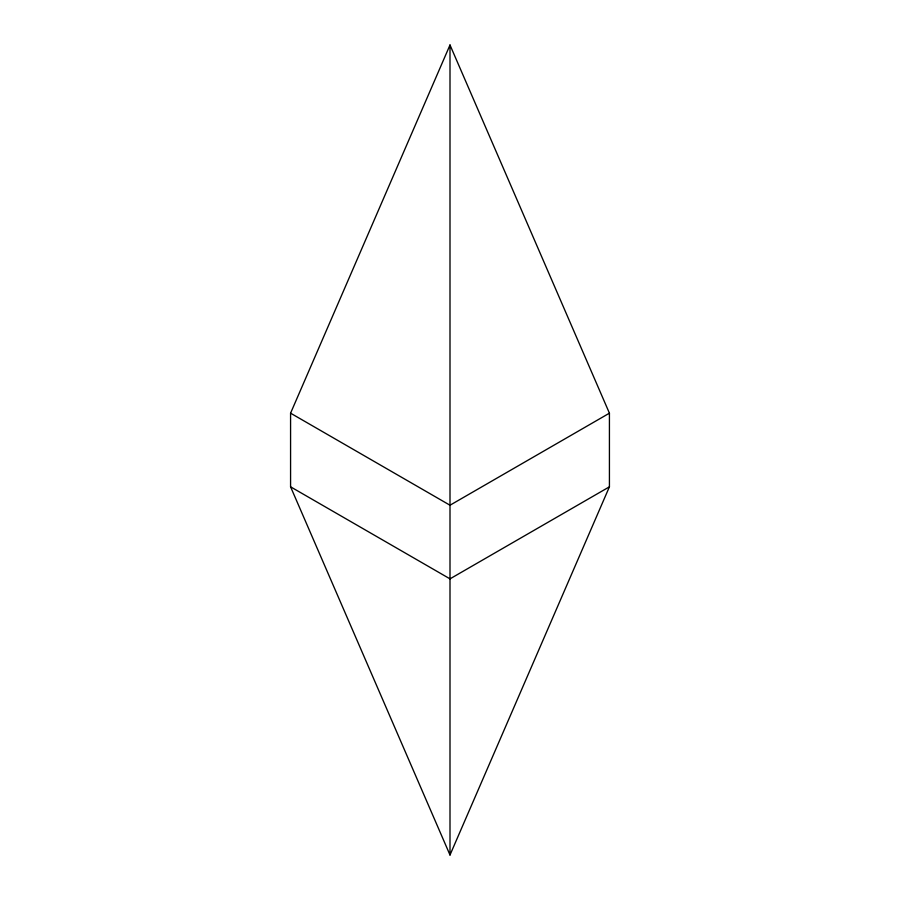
<?xml version="1.0" encoding="UTF-8"?>
<svg xmlns="http://www.w3.org/2000/svg" width="900" height="900" viewBox="0 0 900 900"><rect width="100%" height="100%" fill="white"/><g stroke="black" fill="none" stroke-linecap="round" stroke-linejoin="round"><path stroke-width="1.35" d="M290.576 413.179L450 45L609.424 413.179L609.424 486.821L450 855L290.576 486.821L290.576 413.179L450 505.226L609.424 413.179M609.424 486.821L450 578.857L290.576 486.821M450 45L450 855"/></g></svg>
